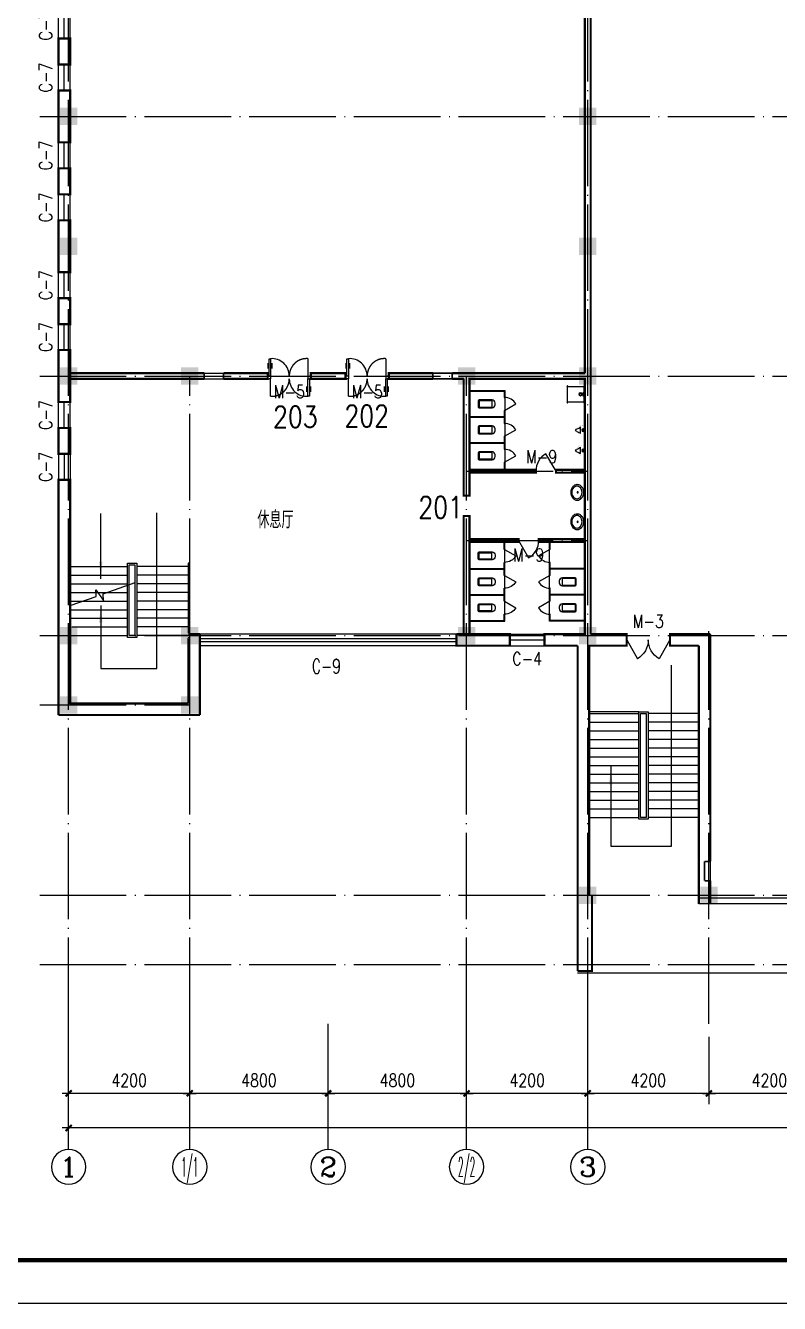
# Model space of a CAD drawing. Extents: x -55219 to 470149, y 494712 to 780039.
# Drawn here: x 98966 to 125108, y 593781 to 638083 of the extents above; entities that cross this region are included whole.
import ezdxf
from ezdxf.enums import TextEntityAlignment as Align

# ---------------------------------------------------------------- set-up
doc = ezdxf.new("R2010")
doc.units = 0
doc.header["$LTSCALE"] = 1500
doc.header["$MEASUREMENT"] = 0
doc.linetypes.add('DASHED2', pattern=[0.375, 0.25, -0.125])
doc.linetypes.add('DOTE', pattern=[2.42, 2, -0.2, 0.02, -0.2])
doc.layers.get('0').update_dxf_attribs({"linetype": 'CONTINUOUS'})
doc.layers.get('DEFPOINTS').update_dxf_attribs({"linetype": 'CONTINUOUS'})
for name, color, linetype in [('AXIS', 3, 'CONTINUOUS'), ('AXIS_TEXT', 7, 'CONTINUOUS'), ('COLUMN', 7, 'CONTINUOUS'), ('DOTE', 1, 'DOTE'), ('LVTRY', 6, 'CONTINUOUS'), ('LVTRY_WINDOW', 7, 'CONTINUOUS'), ('OTHER', 7, 'CONTINUOUS'), ('PUB_DIM', 3, 'CONTINUOUS'), ('PUB_TEXT', 7, 'CONTINUOUS'), ('PUB_TITLE', 4, 'CONTINUOUS'), ('PUB_WALL', 255, 'CONTINUOUS'), ('STAIR', 2, 'CONTINUOUS'), ('WALL', 255, 'CONTINUOUS'), ('WINDOW', 2, 'CONTINUOUS'), ('WINDOW_TEXT', 7, 'CONTINUOUS')]:
    doc.layers.add(name, color=color, linetype=linetype)
doc.styles.add('_HZTXT', font='txt.shx', dxfattribs={"width": 0.8, "bigfont": 'hztxt.shx'})
doc.styles.add('_SIMPLEX', font='SIMPLEX.shx', dxfattribs={"width": 0.6})
doc.styles.add('COMPLEX', font='COMPLEX')
doc.styles.add('DIM_FONT', font='SIMPLEX.shx', dxfattribs={"width": 0.8})
doc.styles.add('SIMPLEX', font='SIMPLEX.SHX')
doc.dimstyles.new('AXIS150', dxfattribs={"dimscale": 1.5, "dimtxt": 300, "dimasz": 1, "dimexe": 250, "dimexo": 300, "dimgap": 150, "dimtad": 1, "dimdec": 0, "dimzin": 0, "dimdsep": 46, "dimtxsty": 'DIM_FONT', "dimblk": '_DIMX', "dimcen": 0.09, "dimse1": 1, "dimse2": 1, "dimclrt": 7, "dimadec": 0, "dimazin": 0, "dimtfac": 1, "dimtdec": 0, "dimtix": 1, "dimtmove": 2, "dimatfit": 3, "dimldrblk": '_DIMX', "dimfxl": 1, "dimtolj": 1, "dimtzin": 0, "dimarcsym": 0})
doc.dimstyles.new('DIMA150', dxfattribs={"dimscale": 1.5, "dimtxt": 300, "dimasz": 1, "dimexe": 250, "dimexo": 300, "dimgap": 150, "dimtad": 1, "dimdec": 0, "dimzin": 0, "dimdsep": 46, "dimtxsty": 'DIM_FONT', "dimblk": '_DIMX', "dimcen": 0.09, "dimse1": 1, "dimclrt": 7, "dimadec": 0, "dimazin": 0, "dimtfac": 1, "dimtdec": 0, "dimtix": 1, "dimtmove": 2, "dimatfit": 3, "dimldrblk": '_DIMX', "dimfxl": 1, "dimtolj": 1, "dimtzin": 0, "dimarcsym": 0})
doc.dimstyles.new('DIMB150', dxfattribs={"dimscale": 1.5, "dimtxt": 300, "dimasz": 1, "dimexe": 250, "dimexo": 300, "dimgap": 150, "dimtad": 1, "dimdec": 0, "dimzin": 0, "dimdsep": 46, "dimtxsty": 'DIM_FONT', "dimblk": '_DIMX', "dimcen": 0.09, "dimse2": 1, "dimclrt": 7, "dimadec": 0, "dimazin": 0, "dimtfac": 1, "dimtdec": 0, "dimtix": 1, "dimtmove": 2, "dimatfit": 3, "dimldrblk": '_DIMX', "dimfxl": 1, "dimtolj": 1, "dimtzin": 0, "dimarcsym": 0})

# ---------------------------------------------------------------- blocks, each defined once
blk = doc.blocks.new('_FZH')
blk.add_solid([(0.5, 0.5), (0.5, -0.5), (-0.5, 0.5), (-0.5, -0.5)])
blk = doc.blocks.new('_AXISO')
blk.add_circle((0, 0), 0.5)
at = {"layer": 'AXIS_TEXT', "style": 'COMPLEX', "width": 1.041667}
blk.add_attdef('A', text='', height=0.56, dxfattribs=at).set_placement((-0.25, -0.28), (0.25, -0.28), align=Align.FIT)
blk = doc.blocks.new('_DIMX')
blk.add_line((-150, 0), (150, 0))
at = {"const_width": 50}
blk.add_lwpolyline([(-70, -70), (70, 70)], dxfattribs=at)
blk = doc.blocks.new('*D93')
at = {"color": 0, "linetype": 'ByBlock'}
for p, q in [((122660, 603021), (122660, 600690)), ((126859, 601065), (122662, 601065))]:
    blk.add_line(p, q, dxfattribs=at)
at = {"layer": 'DEFPOINTS', "color": 0, "linetype": 'ByBlock'}
for p in [(122660, 603471), (126860, 603471), (122660, 601065)]:
    blk.add_point(p, dxfattribs=at)
at = {"color": 0, "linetype": 'ByBlock', "xscale": 1.5, "yscale": 1.5, "zscale": 1.5, "rotation": 180}
blk.add_blockref('_DIMX', (122660, 601065), dxfattribs=at)
at = {"color": 0, "linetype": 'ByBlock', "xscale": 1.5, "yscale": 1.5, "zscale": 1.5}
blk.add_blockref('_DIMX', (126860, 601065), dxfattribs=at)
at = {"color": 7, "linetype": 'ByBlock', "insert": (124760, 601515), "char_height": 450, "attachment_point": 5, "style": 'DIM_FONT'}
blk.add_mtext('\\A1;4200', dxfattribs=at)
blk = doc.blocks.new('*D95')
at = {"color": 0, "linetype": 'ByBlock'}
blk.add_line((109459, 601065), (104662, 601065), dxfattribs=at)
at = {"layer": 'DEFPOINTS', "color": 0, "linetype": 'ByBlock'}
for p in [(104660, 603471), (109460, 603471), (104660, 601065)]:
    blk.add_point(p, dxfattribs=at)
at = {"color": 0, "linetype": 'ByBlock', "xscale": 1.5, "yscale": 1.5, "zscale": 1.5, "rotation": 180}
blk.add_blockref('_DIMX', (104660, 601065), dxfattribs=at)
at = {"color": 0, "linetype": 'ByBlock', "xscale": 1.5, "yscale": 1.5, "zscale": 1.5}
blk.add_blockref('_DIMX', (109460, 601065), dxfattribs=at)
at = {"color": 7, "linetype": 'ByBlock', "insert": (107060, 601515), "char_height": 450, "attachment_point": 5, "style": 'DIM_FONT'}
blk.add_mtext('\\A1;4800', dxfattribs=at)
blk = doc.blocks.new('*D96')
at = {"color": 0, "linetype": 'ByBlock'}
blk.add_line((114259, 601065), (109462, 601065), dxfattribs=at)
at = {"layer": 'DEFPOINTS', "color": 0, "linetype": 'ByBlock'}
for p in [(109460, 603471), (114260, 603471), (109460, 601065)]:
    blk.add_point(p, dxfattribs=at)
at = {"color": 0, "linetype": 'ByBlock', "xscale": 1.5, "yscale": 1.5, "zscale": 1.5, "rotation": 180}
blk.add_blockref('_DIMX', (109460, 601065), dxfattribs=at)
at = {"color": 0, "linetype": 'ByBlock', "xscale": 1.5, "yscale": 1.5, "zscale": 1.5}
blk.add_blockref('_DIMX', (114260, 601065), dxfattribs=at)
at = {"color": 7, "linetype": 'ByBlock', "insert": (111860, 601515), "char_height": 450, "attachment_point": 5, "style": 'DIM_FONT'}
blk.add_mtext('\\A1;4800', dxfattribs=at)
blk = doc.blocks.new('*D97')
at = {"color": 0, "linetype": 'ByBlock'}
blk.add_line((118459, 601065), (114262, 601065), dxfattribs=at)
at = {"layer": 'DEFPOINTS', "color": 0, "linetype": 'ByBlock'}
for p in [(114260, 603471), (118460, 603471), (114260, 601065)]:
    blk.add_point(p, dxfattribs=at)
at = {"color": 0, "linetype": 'ByBlock', "xscale": 1.5, "yscale": 1.5, "zscale": 1.5, "rotation": 180}
blk.add_blockref('_DIMX', (114260, 601065), dxfattribs=at)
at = {"color": 0, "linetype": 'ByBlock', "xscale": 1.5, "yscale": 1.5, "zscale": 1.5}
blk.add_blockref('_DIMX', (118460, 601065), dxfattribs=at)
at = {"color": 7, "linetype": 'ByBlock', "insert": (116360, 601515), "char_height": 450, "attachment_point": 5, "style": 'DIM_FONT'}
blk.add_mtext('\\A1;4200', dxfattribs=at)
blk = doc.blocks.new('*D99')
at = {"color": 0, "linetype": 'ByBlock'}
blk.add_line((172609, 599865), (100462, 599865), dxfattribs=at)
at = {"layer": 'DEFPOINTS', "color": 0, "linetype": 'ByBlock'}
for p in [(100460, 603471), (172610, 603471), (100460, 599865)]:
    blk.add_point(p, dxfattribs=at)
at = {"color": 0, "linetype": 'ByBlock', "xscale": 1.5, "yscale": 1.5, "zscale": 1.5, "rotation": 180}
blk.add_blockref('_DIMX', (100460, 599865), dxfattribs=at)
at = {"color": 0, "linetype": 'ByBlock', "xscale": 1.5, "yscale": 1.5, "zscale": 1.5}
blk.add_blockref('_DIMX', (172610, 599865), dxfattribs=at)
at = {"color": 7, "linetype": 'ByBlock', "insert": (136535, 600315), "char_height": 450, "attachment_point": 5, "style": 'DIM_FONT'}
blk.add_mtext('\\A1;72150', dxfattribs=at)
blk = doc.blocks.new('M_A19UKF')
for p, q in [((-0.495, 0.298), (-0.495, 0.169)), ((-0.467, -0.003), (-0.467, 0.397)), ((-0.467, 0.397), (-0.433, 0.397)), ((-0.433, 0.397), (-0.433, -0.003)), ((-0.405, 0.298), (-0.405, 0.169)), ((-0.5, -0.003), (-0.5, -0.069)), ((-0.433, -0.003), (-0.5, -0.003)), ((-0.5, -0.003), (-0.5, -0.003)), ((-0.5, -0.069), (-0.5, -0.069)), ((-0.5, -0.069), (-0.467, -0.069)), ((-0.433, -0.003), (-0.467, -0.003)), ((-0.433, -0.069), (-0.467, -0.069)), ((-0.433, -0.003), (-0.433, -0.069)), ((0.405, -0.37), (0.405, -0.242)), ((0.433, -0.003), (0.433, -0.069)), ((0.433, -0.003), (0.467, -0.003)), ((0.433, -0.003), (0.5, -0.003)), ((0.433, -0.469), (0.433, -0.069)), ((0.433, -0.069), (0.5, -0.069)), ((0.433, -0.069), (0.467, -0.069)), ((0.5, -0.003), (0.467, -0.003)), ((0.467, -0.069), (0.467, -0.469)), ((0.5, -0.069), (0.467, -0.069)), ((0.495, -0.37), (0.495, -0.242)), ((0.5, -0.003), (0.5, -0.069)), ((0.5, -0.003), (0.5, -0.003)), ((0.5, -0.069), (0.5, -0.069)), ((0.467, -0.469), (0.433, -0.469))]:
    blk.add_line(p, q)
at = {"linetype": 'DASHED2'}
for p, q in [((0.433, 0.397), (0.433, -0.003)), ((-0.433, -0.469), (-0.433, -0.069))]:
    blk.add_line(p, q, dxfattribs=at)
for centre, start, end in [((-0.4, -0.001), 359.8007, 94.7805), ((0.4, -0.071), 179.8007, 274.7805)]:
    blk.add_arc(centre, 0.4, start, end)
for centre, start, end in [((0.4, -0.001), 85.2195, 180.1993), ((-0.4, -0.071), 265.2195, 0.1993)]:
    blk.add_arc(centre, 0.4, start, end, dxfattribs=at)
blk = doc.blocks.new('M_E9')
for p, q in [((-285, -420), (-285, -40)), ((-265, -20), (265, -20)), ((285, -180), (245, -197.5)), ((245, -197.5), (245, -262.5)), ((245, -262.5), (285, -280)), ((285, -40), (285, -420)), ((265, -440), (-265, -440))]:
    blk.add_line(p, q)
at = {"const_width": 1.5}
for points in [[(-275, 0, 0.4142136), (-305, -30, 0.4142136)], [(305, -30, 0.4142136), (275, 0, 0.4142136)], [(-305, -430, 0.4142136), (-275, -460, 0.4142136)], [(275, -460, 0.4142136), (305, -430, 0.4142136)]]:
    blk.add_lwpolyline(points, format="xyb", dxfattribs=at)
for points in [[(-275, 0), (275, 0)], [(-305, -430), (-305, -30)], [(305, -30), (305, -430)], [(275, -460), (-275, -460)]]:
    blk.add_lwpolyline(points, dxfattribs=at)
for radius in [50, 32.5]:
    blk.add_circle((165, -230), radius)
for centre, start, end in [((-265, -40), 90, 180), ((265, -40), 0, 90), ((-265, -420), 180, 270), ((265, -420), 270, 0)]:
    blk.add_arc(centre, 20, start, end)
at = {"width": 0.8, "flags": 9}
for tag in ['XSIZE', 'YSIZE']:
    blk.add_attdef(tag, (0, 0), '', height=0.5, dxfattribs=at)
blk = doc.blocks.new('M_E14')
blk.add_line((-116, -146), (109, -146))
at = {"const_width": 1.5}
for points in [[(-185, 0), (-185, -10), (-165, -10)], [(-185, 0), (185, 0), (185, -10), (165, -10)], [(-137, -207), (-146, -194), (-153, -182), (-159, -172), (-163, -162), (-166, -154), (-168, -146), (-169, -139), (-170, -133), (-171, -127), (-172, -121), (-172, -115), (-173, -110), (-173, -104), (-173, -98), (-173, -92), (-173, -86), (-173, -79), (-173, -72), (-172, -64), (-171, -54), (-170, -44), (-168, -31), (-166, -17), (-164, -9)], [(-137, -205), (-127, -214)], [(-130, -211), (-128, -213), (-120, -221), (-113, -229), (-107, -236), (-102, -244), (-98, -251), (-93, -259), (-90, -266), (-86, -274), (-83, -281), (-80, -288), (-77, -295), (-74, -302), (-71, -308), (-68, -314), (-65, -320), (-62, -325), (-58, -330), (-55, -334), (-51, -338), (-47, -342), (-43, -345), (-39, -348), (-34, -351), (-30, -353), (-25, -355), (-20, -357), (-15, -358), (-10, -359), (-5, -360), (0, -360), (0, -360)], [(120, -218), (119, -220), (110, -227), (103, -235), (97, -242), (91, -249), (86, -256), (81, -264), (77, -271), (73, -278), (70, -285), (66, -292), (63, -299), (60, -306), (57, -312), (53, -318), (50, -323), (46, -328), (42, -332), (38, -337), (34, -340), (30, -344), (26, -347), (22, -350), (17, -352), (12, -354), (8, -356), (3, -357), (-1, -358)], [(129, -212), (117, -220)], [(128, -215), (138, -202), (145, -191), (152, -180), (156, -171), (160, -163), (162, -156), (164, -149), (165, -142), (166, -136), (167, -130), (168, -125), (169, -119), (170, -114), (170, -108), (170, -102), (171, -96), (171, -89), (171, -82), (171, -73), (171, -64), (170, -53), (169, -41), (167, -27), (165, -10)], [(166, -14), (165, -9)]]:
    blk.add_lwpolyline(points, dxfattribs=at)
for radius in [47.3, 34.6, 22.1]:
    blk.add_circle((-4, -62), radius)
for centre, radius, start, end in [((-387, -363), 346, 14.0616, 38.7001), ((-10, -276), 40.9, 183.6565, 351.9398), ((331, -366), 312, 135.2868, 164.3913)]:
    blk.add_arc(centre, radius, start, end)
at = {"width": 0.8, "flags": 9}
for tag in ['XSIZE', 'YSIZE']:
    blk.add_attdef(tag, (0, 0), '', height=0.5, dxfattribs=at)
blk = doc.blocks.new('_LV3')
for points in [[(280, -265, 0.12431), (260, -186, 0.105707), (198, -113, 0.086941), (110, -67, 0.077137), (0, -50, 0.077137), (-110, -67, 0.086941), (-198, -113, 0.105707), (-260, -186, 0.12431), (-280, -265, 0.12431), (-260, -344, 0.105707), (-198, -417, 0.086941), (-110, -463, 0.077137), (0, -480, 0.077137), (110, -463, 0.086941), (198, -417, 0.105707), (260, -344, 0.12431)], [(230, -275, 0.12431), (216, -220, 0.105707), (168, -163, 0.086941), (95, -125, 0.077137), (0, -110, 0.077137), (-95, -125, 0.086941), (-168, -163, 0.105707), (-216, -220, 0.12431), (-230, -275, 0.12431), (-216, -330, 0.105707), (-168, -387, 0.086941), (-95, -425, 0.077137), (0, -440, 0.077137), (95, -425, 0.086941), (168, -387, 0.105707), (216, -330, 0.12431)]]:
    blk.add_lwpolyline(points, format="xyb", close=True)
blk.add_circle((0, -250), 20)
blk = doc.blocks.new('_LV6')
for p, q in [((-140, -340), (-140, -780)), ((-110, -340), (-110, -770)), ((100, -300), (-100, -300)), ((100, -330), (-100, -330)), ((110, -770), (110, -340)), ((140, -780), (140, -340)), ((140, -770), (-140, -770)), ((-30, -890), (30, -890))]:
    blk.add_line(p, q)
for centre, radius, start, end in [((-100, -340), 40, 90, 180), ((-100, -340), 10, 90, 180), ((100, -340), 40, 0, 90), ((100, -340), 10, 0, 90), ((-30, -780), 110, 180, 270), ((30, -780), 110, 270, 0)]:
    blk.add_arc(centre, radius, start, end)
blk = doc.blocks.new('_DBLK')
blk.add_line((-0.5, 0), (0, -0.866))
blk.add_arc((-0.5, 0), 1, 300, 0)
at = {"layer": 'WINDOW_TEXT', "style": 'SIMPLEX', "flags": 9}
blk.add_attdef('A', text='', height=1, dxfattribs=at).set_placement((0, 1.5), align=Align.MIDDLE)
blk = doc.blocks.new('*D269')
at = {"color": 0, "linetype": 'ByBlock'}
blk.add_line((104659, 601065), (100462, 601065), dxfattribs=at)
at = {"layer": 'DEFPOINTS', "color": 0, "linetype": 'ByBlock'}
for p in [(100460, 603471), (104660, 603471), (100460, 601065)]:
    blk.add_point(p, dxfattribs=at)
at = {"color": 0, "linetype": 'ByBlock', "xscale": 1.5, "yscale": 1.5, "zscale": 1.5, "rotation": 180}
blk.add_blockref('_DIMX', (100460, 601065), dxfattribs=at)
at = {"color": 0, "linetype": 'ByBlock', "xscale": 1.5, "yscale": 1.5, "zscale": 1.5}
blk.add_blockref('_DIMX', (104660, 601065), dxfattribs=at)
at = {"color": 7, "linetype": 'ByBlock', "insert": (102560, 601515), "char_height": 450, "attachment_point": 5, "style": 'DIM_FONT'}
blk.add_mtext('\\A1;4200', dxfattribs=at)
blk = doc.blocks.new('_ARROW')
blk.add_solid([(0, 0), (-1, 0.1), (-1, -0.1)])
blk = doc.blocks.new('*D270')
at = {"color": 0, "linetype": 'ByBlock'}
for p, q in [((122660, 603021), (122660, 600690)), ((122659, 601065), (118462, 601065))]:
    blk.add_line(p, q, dxfattribs=at)
at = {"layer": 'DEFPOINTS', "color": 0, "linetype": 'ByBlock'}
for p in [(118460, 603471), (122660, 603471), (118460, 601065)]:
    blk.add_point(p, dxfattribs=at)
at = {"color": 0, "linetype": 'ByBlock', "xscale": 1.5, "yscale": 1.5, "zscale": 1.5, "rotation": 180}
blk.add_blockref('_DIMX', (118460, 601065), dxfattribs=at)
at = {"color": 0, "linetype": 'ByBlock', "xscale": 1.5, "yscale": 1.5, "zscale": 1.5}
blk.add_blockref('_DIMX', (122660, 601065), dxfattribs=at)
at = {"color": 7, "linetype": 'ByBlock', "insert": (120560, 601515), "char_height": 450, "attachment_point": 5, "style": 'DIM_FONT'}
blk.add_mtext('\\A1;4200', dxfattribs=at)
blk = doc.blocks.new('_DBLK1')
for p, q in [((-0.5, 0), (-0.25, -0.433)), ((0.5, 0), (0.25, -0.433))]:
    blk.add_line(p, q)
for centre, start, end in [((-0.5, 0), 300, 0), ((0.5, 0), 180, 240)]:
    blk.add_arc(centre, 0.5, start, end)
at = {"layer": 'WINDOW_TEXT', "style": 'SIMPLEX', "flags": 9}
blk.add_attdef('A', text='', height=1, dxfattribs=at).set_placement((0, 1.5), align=Align.MIDDLE)
blk = doc.blocks.new('_WBLK')
for p, q in [((-0.5, 0.5), (0.5, 0.5)), ((-0.5, 0), (0.5, 0)), ((-0.5, -0.5), (0.5, -0.5))]:
    blk.add_line(p, q)
at = {"layer": 'WINDOW_TEXT', "style": 'SIMPLEX', "flags": 9}
blk.add_attdef('A', text='', height=1, dxfattribs=at).set_placement((0, 1.5), align=Align.MIDDLE)

msp = doc.modelspace()

# ---------------------------------------------------------------- linework, layer by layer
for p, q in [((114160.5, 616982.9), (114160.5, 621082.9)), ((114360.5, 618282.9), (114360.5, 620182.9))]:
    msp.add_line(p, q)
at = {"layer": 'AXIS'}
for p, q in [((100460.5, 599115.4), (100460.5, 603471)), ((104660.5, 599115.4), (104660.5, 603471)), ((109460.5, 599115.4), (109460.5, 603471)), ((114260.5, 599115.4), (114260.5, 603471)), ((118460.5, 599115.4), (118460.5, 603471))]:
    msp.add_line(p, q, dxfattribs=at)
at = {"layer": 'DOTE'}
for p, q in [((100460.5, 603471), (100460.5, 673707.7)), ((118460.5, 603471), (118460.5, 673707.7)), ((99460.5, 634932.9), (180472.7, 634932.9)), ((99460.5, 625932.9), (180472.7, 625932.9)), ((99460.5, 625932.9), (118460.5, 625932.9)), ((104660.5, 603471), (104660.5, 625932.9)), ((114260.5, 603471), (114260.5, 625932.9)), ((114260.5, 622632.9), (118460.5, 622632.9)), ((114260.5, 620232.9), (118460.5, 620232.9)), ((99460.5, 616932.9), (171810.5, 616932.9)), ((122660.5, 603471), (122660.5, 617082.9)), ((99460.5, 614532.9), (104660.5, 614532.9)), ((99460.5, 607932.9), (171810.5, 607932.9)), ((99460.5, 605532.9), (171810.5, 605532.9)), ((99460.5, 605532.9), (104660.5, 605532.9))]:
    msp.add_line(p, q, dxfattribs=at)
at = {"layer": 'LVTRY'}
for p, q in [((114360.5, 625432.7), (115590.5, 625432.7)), ((114360.5, 625402.7), (115560.5, 625402.7)), ((115560.5, 625402.7), (115560.5, 625192.7)), ((115560.5, 625192.7), (115590.5, 625192.7)), ((115590.5, 625432.7), (115590.5, 625192.7)), ((115590.5, 625192.7), (115590.5, 622682.7)), ((115560.5, 624742.7), (115560.5, 624532.7)), ((115560.5, 624742.7), (115590.5, 624742.7)), ((115590.5, 624742.7), (115590.5, 624292.7)), ((114360.5, 624532.7), (115560.5, 624532.7)), ((114360.5, 624502.7), (115560.5, 624502.7)), ((115560.5, 624502.7), (115560.5, 624292.7)), ((115560.5, 624292.7), (115590.5, 624292.7)), ((115560.5, 623842.7), (115560.5, 623632.7)), ((115560.5, 623842.7), (115590.5, 623842.7)), ((114360.5, 623632.7), (115590, 623632.7)), ((114360.5, 623632.7), (115560.5, 623632.7)), ((114360.5, 623602.7), (115560.5, 623602.7)), ((115560.5, 623602.7), (115560.5, 623392.7)), ((115560.5, 623392.7), (115590.5, 623392.7)), ((115590.5, 623633.2), (115590, 623632.7)), ((115560.5, 622942.7), (115590.5, 622942.7)), ((115560.5, 622942.7), (115560.5, 622682.7)), ((115560.5, 619922.9), (115560.5, 620182.9)), ((115560.5, 619922.9), (115590.5, 619922.9)), ((115590.5, 620132.4), (115590, 620132.9)), ((115590.5, 617672.9), (115590.5, 620182.9)), ((117130.5, 617672.9), (117130.5, 620182.9)), ((117130.5, 620132.4), (117131, 620132.9)), ((117160.5, 619922.9), (117130.5, 619922.9)), ((117160.5, 619922.9), (117160.5, 620182.9)), ((115560.5, 619472.9), (115590.5, 619472.9)), ((115560.5, 619262.9), (115560.5, 619472.9)), ((117160.5, 619472.9), (117130.5, 619472.9)), ((117160.5, 619262.9), (117160.5, 619472.9)), ((114360.5, 619262.9), (115560.5, 619262.9)), ((114360.5, 619232.9), (115560.5, 619232.9)), ((114360.5, 619232.9), (115590, 619232.9)), ((115560.5, 619022.9), (115560.5, 619232.9)), ((115560.5, 619022.9), (115590.5, 619022.9)), ((115590.5, 619232.4), (115590, 619232.9)), ((117130.5, 619232.4), (117131, 619232.9)), ((117160.5, 619022.9), (117130.5, 619022.9)), ((118360.5, 619232.9), (117131, 619232.9)), ((118360.5, 619262.9), (117160.5, 619262.9)), ((117160.5, 619022.9), (117160.5, 619232.9)), ((118360.5, 619232.9), (117160.5, 619232.9)), ((115560.5, 618572.9), (115590.5, 618572.9)), ((115560.5, 618362.9), (115560.5, 618572.9)), ((115590.5, 618122.9), (115590.5, 618572.9)), ((117160.5, 618572.9), (117130.5, 618572.9)), ((117130.5, 618122.9), (117130.5, 618572.9)), ((117160.5, 618362.9), (117160.5, 618572.9)), ((114360.5, 618362.9), (115560.5, 618362.9)), ((114360.5, 618332.9), (115560.5, 618332.9)), ((115560.5, 618122.9), (115560.5, 618332.9)), ((115560.5, 618122.9), (115590.5, 618122.9)), ((117160.5, 618122.9), (117130.5, 618122.9)), ((118360.5, 618362.9), (117160.5, 618362.9)), ((118360.5, 618332.9), (117160.5, 618332.9)), ((117160.5, 618122.9), (117160.5, 618332.9)), ((115560.5, 617672.9), (115590.5, 617672.9)), ((115560.5, 617462.9), (115560.5, 617672.9)), ((115590.5, 617432.9), (115590.5, 617672.9)), ((117130.5, 617432.9), (117130.5, 617672.9)), ((117160.5, 617672.9), (117130.5, 617672.9)), ((117160.5, 617462.9), (117160.5, 617672.9)), ((114360.5, 617462.9), (115560.5, 617462.9)), ((114360.5, 617432.9), (115590.5, 617432.9)), ((118360.5, 617432.9), (117130.5, 617432.9)), ((118360.5, 617462.9), (117160.5, 617462.9)), ((113910.5, 616982.9), (105010.5, 616982.4)), ((113910.5, 616826.5), (105010.5, 616826)), ((113910.5, 616714.1), (105010.5, 616713.6)), ((113910.5, 616582.9), (105010.5, 616582.4))]:
    msp.add_line(p, q, dxfattribs=at)
at = {"layer": 'LVTRY', "const_width": 50}
for points in [[(105160.5, 626032.9), (105160.5, 625832.9)], [(105830.5, 625832.9), (105830.5, 626032.9)], [(113090.5, 625832.9), (113090.5, 626032.9)], [(113760.5, 626032.9), (113760.5, 625832.9)], [(122710.5, 609102.9), (122510.5, 609102.9)], [(122510.5, 609102.9), (122510.5, 608432.9)], [(122510.5, 608432.9), (122710.5, 608432.9)]]:
    msp.add_lwpolyline(points, dxfattribs=at)
at = {"layer": 'OTHER'}
for p, q in [((101413.3, 618288.6), (101404.1, 618519.3)), ((101404.1, 618519.3), (101666.9, 618146.6)), ((101657.7, 618377.3), (102763.7, 618778.4)), ((100510.5, 617982.9), (101413.3, 618288.6)), ((101666.9, 618146.6), (101657.7, 618377.3))]:
    msp.add_line(p, q, dxfattribs=at)
at = {"layer": 'PUB_DIM'}
for points in [[(101573, 617982.9), (101573, 615787.8), (103518.2, 615787.8), (103518.2, 621194)], [(101573, 618896.3), (101573, 621166.9)], [(119259.4, 612442.9), (119259.4, 609633.5), (121360.1, 609633.5), (121360.1, 615912.6)]]:
    msp.add_lwpolyline(points, dxfattribs=at)
at = {"layer": 'PUB_TITLE'}
msp.add_lwpolyline([(78169.5, 593781.4), (78169.5, 682881.4), (204319.5, 682881.4), (204319.5, 593781.4)], close=True, dxfattribs=at)
at = {"layer": 'PUB_TITLE', "const_width": 150}
msp.add_lwpolyline([(81919.5, 595281.4), (202819.5, 595281.4), (202819.5, 681381.4), (81919.5, 681381.4)], close=True, dxfattribs=at)
at = {"layer": 'PUB_WALL'}
for p, q in [((118360.5, 655432.9), (118360.5, 626032.9)), ((118360.5, 626032.9), (118360.5, 655432.9)), ((118560.5, 625932.9), (118560.5, 643832.9)), ((118560.5, 643832.9), (118560.5, 625932.9)), ((118360.5, 626032.9), (111560.5, 626032.9)), ((111560.5, 626032.9), (111560.5, 625832.9)), ((111560.5, 625832.9), (111560.5, 626032.9)), ((111560.5, 626032.9), (118360.5, 626032.9)), ((111560.5, 625832.9), (114160.5, 625832.9)), ((114160.5, 625832.9), (111560.5, 625832.9)), ((114160.5, 625832.9), (114160.5, 622632.9)), ((114160.5, 622632.9), (114160.5, 625832.9)), ((114160.5, 622632.9), (114160.5, 621782.9)), ((114160.5, 621782.9), (114160.5, 622632.9)), ((114360.5, 621782.9), (114360.5, 622582.7)), ((114360.5, 622582.7), (114360.5, 621782.9)), ((114160.5, 621782.9), (114360.5, 621782.9)), ((114360.5, 621782.9), (114160.5, 621782.9))]:
    msp.add_line(p, q, dxfattribs=at)
at = {"layer": 'PUB_WALL', "const_width": 75}
for points in [[(118360.5, 626032.9), (118360.5, 651032.9)], [(118360.5, 626032.9), (118360.5, 651032.9)], [(118560.5, 625932.9), (118560.5, 643832.9)], [(100510.5, 630532.9), (100510.5, 630332.9)], [(100510.5, 630532.9), (100510.5, 630332.9)], [(118360.5, 630532.9), (118360.5, 630332.9)], [(118360.5, 630532.9), (118360.5, 630332.9)], [(100510.5, 625832.9), (100510.5, 625032.9), (100110.5, 625032.9), (100110.5, 626832.9), (100510.5, 626832.9), (100510.5, 626032.9), (100510.5, 625832.9), (105160.5, 625832.9)], [(100510.5, 625832.9), (100510.5, 625032.9), (100110.5, 625032.9), (100110.5, 626832.9), (100510.5, 626832.9), (100510.5, 626032.9), (100510.5, 625832.9), (105160.5, 625832.9)], [(105160.5, 626032.9), (100510.5, 626032.9)], [(105160.5, 626032.9), (100510.5, 626032.9)], [(105830.5, 625832.9), (107360.5, 625832.9), (107360.5, 626032.9), (105830.5, 626032.9)], [(105830.5, 625832.9), (107360.5, 625832.9), (107360.5, 626032.9), (105830.5, 626032.9)], [(113090.5, 626032.9), (111560.5, 626032.9), (111560.5, 625832.9), (113090.5, 625832.9)], [(118360.5, 626032.9), (113760.5, 626032.9)], [(113760.5, 625832.9), (114160.5, 625832.9)], [(114360.5, 621782.9), (114360.5, 622582.7), (114360.5, 621782.9), (114160.5, 621782.9), (114160.5, 622632.9), (114160.5, 625832.9)], [(114360.5, 622582.7), (114360.5, 621782.9), (114360.5, 622582.7), (116660.5, 622582.7), (116660.5, 622682.7), (114360.5, 622682.7), (114360.5, 625832.9), (118360.5, 625832.9), (118360.5, 616982.9), (116960.5, 616982.9), (116960.5, 616582.9), (118110.5, 616582.9)], [(118110.5, 616582.9), (116960.5, 616582.9), (116960.5, 616982.9), (118360.5, 616982.9), (118360.5, 625832.9), (114360.5, 625832.9), (114360.5, 622682.7), (116660.5, 622682.7), (116660.5, 622582.7), (114360.5, 622582.7)], [(114360.5, 625832.9), (118360.5, 625832.9)], [(114360.5, 622682.7), (114360.5, 625832.9)], [(118560.5, 625932.9), (118560.5, 621552.9)], [(118560.5, 625932.9), (118560.5, 621552.9)], [(100510.5, 623232.9), (100510.5, 624132.9)], [(118560.5, 622882.9), (118560.5, 620182.9), (118560.5, 616982.9)], [(118560.5, 622882.9), (118560.5, 620182.9), (118560.5, 616982.9)], [(118360.5, 621000), (118360.5, 622582.7), (118360.5, 622582.7), (118360.5, 620282.9), (118360.5, 620282.9), (116760.5, 620282.9), (116760.5, 620182.9), (118360.5, 620182.9)], [(118360.5, 622582.7), (118360.5, 622582.7), (117360.5, 622582.7), (117360.5, 622682.7), (118360.5, 622682.7)], [(118360.5, 622682.7), (117360.5, 622682.7), (117360.5, 622582.7), (118360.5, 622582.7)], [(100510.5, 619563.2), (100510.5, 620989.3), (100510.5, 622332.9), (100110.5, 622332.9), (100110.5, 619463.2), (100110.5, 614183.4)], [(100110.5, 614183.4), (100110.5, 619463.2), (100110.5, 622332.9), (100510.5, 622332.9), (100510.5, 620989.3), (100510.5, 619563.2)], [(100510.5, 621702.3), (100510.5, 622198)], [(100510.5, 621702.3), (100510.5, 622198)], [(114360.5, 616983.4), (114360.5, 616983.4), (114360.5, 620182.4), (114361, 620182.9), (116060.5, 620182.9), (116060.5, 620282.9), (114360.5, 620282.9), (114360.5, 621082.9), (114161, 621082.9), (114160.5, 621082.4), (114160.5, 616983.4)], [(114160.5, 616983.4), (114160.5, 621082.4), (114161, 621082.9), (114360.5, 621082.9), (114360.5, 620282.9), (116060.5, 620282.9), (116060.5, 620182.9), (114361, 620182.9), (114360.5, 620182.4), (114360.5, 616983.4), (114360.5, 616983.4)], [(100510.5, 620282.9), (100510.5, 614583.4), (100511, 614582.9), (104610, 614582.9)], [(104610, 614582.9), (100511, 614582.9), (100510.5, 614583.4), (100510.5, 620282.9)], [(118560.5, 619393.6), (118560.5, 620200)], [(118560.5, 619393.6), (118560.5, 620200)], [(104610.5, 614583.4), (104610.5, 616832.4), (104611, 616832.9)], [(104610.5, 614583.4), (104610.5, 616832.4), (104611, 616832.9)], [(105010.5, 616983.6), (104611, 616983.6)], [(105010.5, 616983.6), (104611, 616983.6)], [(105010.5, 614183.4), (105010.5, 616982.4)], [(105010.5, 614183.4), (105010.5, 616982.4)], [(114560.5, 616982.9), (115610.5, 616982.9), (115760.5, 616982.9), (115760.5, 616582.9), (113910.5, 616582.9), (113910.5, 616982.9)], [(114560.5, 616982.9), (115410.5, 616982.9), (113910.5, 616982.9)], [(113910.5, 616982.9), (115410.5, 616982.9), (114560.5, 616982.9)], [(113910.5, 616982.9), (113910.5, 616582.9), (115760.5, 616582.9), (115760.5, 616982.9), (115610.5, 616982.9), (114560.5, 616982.9)], [(113960.5, 616983.4), (113960.5, 616983.4)], [(113960.5, 616983.4), (113960.5, 616983.4)], [(118510.5, 607932.9), (118510.5, 616582.9), (119810.2, 616582.9), (119810.2, 616982.9), (118560.5, 616982.9)], [(118560.5, 616982.9), (119810.2, 616982.9), (119810.2, 616582.9), (118510.5, 616582.9), (118510.5, 607932.9)], [(122310, 616582.9), (121310.2, 616582.9), (121310.2, 616982.9), (122710, 616982.9)], [(122710, 616982.9), (121310.2, 616982.9), (121310.2, 616582.9), (122310, 616582.9)], [(122710.5, 616982.4), (122710.5, 609102.9)], [(122710.5, 616982.4), (122710.5, 609102.9)], [(105010.5, 616432.4), (105011, 616432.9)], [(105010.5, 616432.4), (105011, 616432.9)], [(118110.5, 605308.2), (118110.5, 616582.9)], [(118110.5, 605308.2), (118110.5, 616582.9)], [(122310.5, 616582.4), (122310.5, 607632.9)], [(122310.5, 616582.4), (122310.5, 607632.9)], [(100111, 614182.9), (105010, 614182.9)], [(100111, 614182.9), (105010, 614182.9)], [(122710.5, 608432.9), (122710.5, 607632.9)], [(122710.5, 608432.9), (122710.5, 607632.9)], [(118110.5, 605308.2), (118610.5, 605308.2), (118610.5, 607932.9)]]:
    msp.add_lwpolyline(points, dxfattribs=at)
for points in [[(100110.5, 636732.9), (100110.5, 637632.9), (100510.5, 637632.9), (100510.5, 636732.9)], [(100510.5, 636732.9), (100110.5, 636732.9), (100110.5, 637632.9), (100510.5, 637632.9)], [(100110.5, 634032.9), (100110.5, 635832.9), (100510.5, 635832.9), (100510.5, 634032.9)], [(100510.5, 634032.9), (100110.5, 634032.9), (100110.5, 635832.9), (100510.5, 635832.9)], [(100110.5, 633132.9), (100110.5, 632232.9), (100510.5, 632232.9), (100510.5, 633132.9)], [(100110.5, 632232.9), (100110.5, 633132.9), (100510.5, 633132.9), (100510.5, 632232.9)], [(100110.5, 631332.9), (100110.5, 629532.9), (100510.5, 629532.9), (100510.5, 631332.9)], [(100110.5, 629532.9), (100110.5, 631332.9), (100510.5, 631332.9), (100510.5, 629532.9)], [(100110.5, 628632.9), (100110.5, 627732.9), (100510.5, 627732.9), (100510.5, 628632.9)], [(100110.5, 627732.9), (100110.5, 628632.9), (100510.5, 628632.9), (100510.5, 627732.9)], [(108860.5, 626032.9), (110060.5, 626032.9), (110060.5, 625832.9), (108860.5, 625832.9)], [(108860.5, 625832.9), (108860.5, 626032.9), (110060.5, 626032.9), (110060.5, 625832.9)], [(100110.5, 624132.9), (100510.5, 624132.9), (100510.5, 623232.9), (100110.5, 623232.9)]]:
    msp.add_lwpolyline(points, close=True, dxfattribs=at)
at = {"layer": 'STAIR'}
for p, q in [((102500.5, 616872.9), (102500.5, 619445)), ((102500.5, 619445), (102820.5, 619445)), ((102560.5, 616932.9), (102560.5, 619385)), ((102560.5, 619385), (102760.5, 619385)), ((102760.5, 619385), (102760.5, 616932.9)), ((102820.5, 619445), (102820.5, 616872.9)), ((104660.5, 619445), (104600.5, 619445)), ((104600.5, 619445), (104600.5, 617022.9)), ((104660.5, 617022.9), (104660.5, 619445)), ((100510.5, 619332.9), (102500.5, 619332.9)), ((100510.5, 619032.9), (102500.5, 619032.9)), ((104600.5, 619332.9), (102820.5, 619332.9)), ((104600.5, 619032.9), (102820.5, 619032.9)), ((100510.5, 618732.9), (102500.5, 618732.9)), ((104600.5, 618732.9), (102820.5, 618732.9)), ((100510.5, 618432.9), (102500.5, 618432.9)), ((100510.5, 618132.9), (102500.5, 618132.9)), ((104600.5, 618432.9), (102820.5, 618432.9)), ((104600.5, 618132.9), (102820.5, 618132.9)), ((100510.5, 617832.9), (102500.5, 617832.9)), ((104600.5, 617832.9), (102820.5, 617832.9)), ((100510.5, 617532.9), (102500.5, 617532.9)), ((100570.5, 617232.9), (102500.5, 617232.9)), ((104600.5, 617532.9), (102820.5, 617532.9)), ((104600.5, 617232.9), (102820.5, 617232.9)), ((100570.5, 616932.9), (102500.5, 616932.9)), ((102820.5, 616872.9), (102500.5, 616872.9)), ((102760.5, 616932.9), (102560.5, 616932.9)), ((104600.5, 616932.9), (102820.5, 616932.9)), ((104600.5, 616872.9), (104660.5, 616872.9)), ((104660.5, 614182.9), (104660.5, 614482.9)), ((104960.5, 614783.4), (104961, 614782.9)), ((104360.5, 614182.9), (104360.5, 614183.4)), ((104360.5, 614183.4), (104361, 614182.9)), ((120230, 614292.9), (118510.5, 614292.9)), ((118510.5, 614232.9), (120230, 614232.9)), ((120230, 614292.9), (120550, 614292.9)), ((120230, 610572.9), (120230, 614292.9)), ((120290, 614232.9), (120490, 614232.9)), ((120290, 610632.9), (120290, 614232.9)), ((120490, 614232.9), (120490, 610632.9)), ((120550, 614292.9), (120550, 610572.9)), ((122310.5, 614232.9), (120550, 614232.9)), ((118510.5, 613932.9), (120230, 613932.9)), ((118510.5, 613632.9), (120230, 613632.9)), ((122310.5, 613932.9), (120550, 613932.9)), ((122310.5, 613632.9), (120550, 613632.9)), ((118510.5, 613332.9), (120230, 613332.9)), ((122310.5, 613332.9), (120550, 613332.9)), ((118510.5, 613032.9), (120230, 613032.9)), ((118510.5, 612732.9), (120230, 612732.9)), ((122310.5, 613032.9), (120550, 613032.9)), ((122310.5, 612732.9), (120550, 612732.9)), ((118510.5, 612432.9), (120230, 612432.9)), ((122310.5, 612432.9), (120550, 612432.9)), ((118510.5, 612132.9), (120230, 612132.9)), ((118510.5, 611832.9), (120230, 611832.9)), ((122310.5, 612132.9), (120550, 612132.9)), ((122310.5, 611832.9), (120550, 611832.9)), ((118510.5, 611532.9), (120230, 611532.9)), ((122310.5, 611532.9), (120550, 611532.9)), ((118510.5, 611232.9), (120230, 611232.9)), ((118510.5, 610932.9), (120230, 610932.9)), ((122310.5, 611232.9), (120550, 611232.9)), ((122310.5, 610932.9), (120550, 610932.9)), ((118510.5, 610632.9), (120230, 610632.9)), ((120550, 610572.9), (120230, 610572.9)), ((120490, 610632.9), (120290, 610632.9)), ((122310.5, 610632.9), (120550, 610632.9)), ((156679.3, 605233.2), (118111, 605233.2))]:
    msp.add_line(p, q, dxfattribs=at)
at = {"layer": 'WALL'}
for p, q in [((118360.5, 626032.9), (118360.5, 655432.9)), ((118560.5, 625932.9), (118560.5, 643832.9)), ((100110.5, 636732.9), (100110.5, 637632.9)), ((100110.5, 637632.9), (100510.5, 637632.9)), ((100510.5, 636732.9), (100510.5, 637632.9)), ((100110.5, 636732.9), (100510.5, 636732.9)), ((100110.5, 634032.9), (100110.5, 635832.9)), ((100110.5, 635832.9), (100510.5, 635832.9)), ((100510.5, 634032.9), (100510.5, 635832.9)), ((100110.5, 634032.9), (100510.5, 634032.9)), ((100110.5, 633132.9), (100510.5, 633132.9)), ((100110.5, 632232.9), (100110.5, 633132.9)), ((100510.5, 632232.9), (100510.5, 633132.9)), ((100110.5, 632232.9), (100510.5, 632232.9)), ((100110.5, 631332.9), (100510.5, 631332.9)), ((100110.5, 629532.9), (100110.5, 631332.9)), ((100510.5, 629532.9), (100510.5, 631332.9)), ((100510.5, 630532.9), (100510.5, 630332.9)), ((118360.5, 630532.9), (118360.5, 630332.9)), ((100110.5, 629532.9), (100510.5, 629532.9)), ((100110.5, 628632.9), (100510.5, 628632.9)), ((100110.5, 627732.9), (100110.5, 628632.9)), ((100510.5, 627732.9), (100510.5, 628632.9)), ((100110.5, 627732.9), (100510.5, 627732.9)), ((100110.5, 625032.9), (100110.5, 626832.9)), ((100110.5, 626832.9), (100510.5, 626832.9)), ((100510.5, 626032.9), (100510.5, 626832.9)), ((100510.5, 626032.9), (107360.5, 626032.9)), ((100510.5, 626032.9), (100510.5, 625832.9)), ((107360.5, 626032.9), (107360.5, 625832.9)), ((108860.5, 626032.9), (110060.5, 626032.9)), ((108860.5, 626032.9), (108860.5, 625832.9)), ((110060.5, 626032.9), (110060.5, 625832.9)), ((111560.5, 626032.9), (111560.5, 625832.9)), ((111560.5, 626032.9), (118360.5, 626032.9)), ((100510.5, 625832.9), (107360.5, 625832.9)), ((100510.5, 625032.9), (100510.5, 625832.9)), ((108860.5, 625832.9), (110060.5, 625832.9)), ((111560.5, 625832.9), (114160.5, 625832.9)), ((114160.5, 622632.9), (114160.5, 625832.9)), ((114360.5, 625832.9), (118360.5, 625832.9)), ((114360.5, 622682.7), (114360.5, 625832.9)), ((118360.5, 616982.9), (118360.5, 625832.9)), ((118560.5, 625932.9), (118560.5, 621552.9)), ((100110.5, 625032.9), (100510.5, 625032.9)), ((100110.5, 623232.9), (100110.5, 624132.9)), ((100110.5, 624132.9), (100510.5, 624132.9)), ((100510.5, 623232.9), (100510.5, 624132.9)), ((100510.5, 623232.9), (100510.5, 624132.9)), ((100510.5, 623232.9), (100110.5, 623232.9)), ((118560.5, 622882.9), (118560.5, 620182.9)), ((114160.5, 621782.9), (114160.5, 622632.9)), ((114360.5, 622682.7), (116660.5, 622682.7)), ((114360.5, 622582.7), (116660.5, 622582.7)), ((114360.5, 621782.9), (114360.5, 622582.7)), ((114360.5, 621782.9), (114360.5, 622582.7)), ((116660.5, 622582.7), (116660.5, 622682.7)), ((117360.5, 622682.7), (118360.5, 622682.7)), ((117360.5, 622582.7), (117360.5, 622682.7)), ((117360.5, 622582.7), (118360.5, 622582.7)), ((118360.5, 622582.7), (118360.5, 622582.7)), ((118360.5, 622582.7), (118360.5, 621000)), ((118360.5, 620282.9), (118360.5, 622582.7)), ((100110.5, 622332.9), (100110.5, 619463.2)), ((100510.5, 622332.9), (100110.5, 622332.9)), ((100510.5, 620989.3), (100510.5, 622332.9)), ((100510.5, 621702.3), (100510.5, 622198)), ((114360.5, 621782.9), (114160.5, 621782.9)), ((100510.5, 619563.2), (100510.5, 620989.3)), ((114161, 621082.9), (114160.5, 621082.4)), ((114160.5, 616983.4), (114160.5, 621082.4)), ((114360.5, 621082.9), (114161, 621082.9)), ((114360.5, 620282.9), (114360.5, 621082.9)), ((100510.5, 614583.4), (100510.5, 620282.9)), ((114360.5, 620282.9), (116060.5, 620282.9)), ((116060.5, 620282.9), (116060.5, 620182.9)), ((116760.5, 620282.9), (118360.5, 620282.9)), ((116760.5, 620282.9), (116760.5, 620182.9)), ((118360.5, 620282.9), (118360.5, 620282.9)), ((114360.5, 620182.4), (114361, 620182.9)), ((114360.5, 616983.4), (114360.5, 620182.4)), ((114361, 620182.9), (116060.5, 620182.9)), ((116760.5, 620182.9), (118360.5, 620182.9)), ((118560.5, 619393.6), (118560.5, 620200)), ((118560.5, 620182.9), (118560.5, 616982.9)), ((100110.5, 614183.4), (100110.5, 619463.2)), ((104610.5, 616832.4), (104611, 616832.9)), ((104610.5, 614583.4), (104610.5, 616832.4)), ((105010.5, 616983.6), (104611, 616983.6)), ((105010.5, 614183.4), (105010.5, 616982.4)), ((113910.5, 616982.9), (115410.5, 616982.9)), ((113910.5, 616582.9), (113910.5, 616982.9)), ((113960.5, 616983.4), (113960.5, 616983.4)), ((114360.5, 616983.4), (114360.5, 616983.4)), ((114560.5, 616982.9), (115410.5, 616982.9)), ((115610.5, 616982.9), (114560.5, 616982.9)), ((115760.5, 616982.9), (115610.5, 616982.9)), ((115760.5, 616982.9), (115760.5, 616582.9)), ((116960.5, 616982.9), (116960.5, 616582.9)), ((118360.5, 616982.9), (116960.5, 616982.9)), ((119810.2, 616982.9), (118560.5, 616982.9)), ((119810.2, 616582.9), (119810.2, 616982.9)), ((122710, 616982.9), (121310.2, 616982.9)), ((121310.2, 616582.9), (121310.2, 616982.9)), ((122710.5, 616982.4), (122710.5, 607632.9)), ((105010.5, 616432.4), (105011, 616432.9)), ((113910.5, 616582.9), (115760.5, 616582.9)), ((116960.5, 616582.9), (118110.5, 616582.9)), ((118110.5, 605308.2), (118110.5, 616582.9)), ((118510.5, 607932.9), (118510.5, 616582.9)), ((118510.5, 616582.9), (119810.2, 616582.9)), ((121310.2, 616582.9), (122310, 616582.9)), ((122310.5, 616582.4), (122310.5, 607632.9)), ((100510.5, 614583.4), (100511, 614582.9)), ((100511, 614582.9), (104610, 614582.9)), ((100111, 614182.9), (105010, 614182.9)), ((118610.5, 605308.2), (118610.5, 607932.9)), ((118610.5, 605308.2), (118110.5, 605308.2))]:
    msp.add_line(p, q, dxfattribs=at)
at = {"layer": 'WINDOW'}
for p, q in [((155210.5, 607832.9), (122310.5, 607832.9)), ((155293.3, 607632.9), (122310.5, 607632.9))]:
    msp.add_line(p, q, dxfattribs=at)

# ---------------------------------------------------------------- block references
at = {"layer": 'AXIS'}
ref = msp.add_blockref('_AXISO', (100460.5, 598515.4), dxfattribs=dict(at, xscale=-1200, yscale=1200, zscale=1200, rotation=180))
ref.add_attrib('A', '1', dxfattribs={"layer": 'AXIS_TEXT', "height": 672, "style": 'COMPLEX', "width": 2.083333}).set_placement((100160.5, 598179.4), (100760.5, 598179.4), align=Align.FIT)
ref = msp.add_blockref('_AXISO', (104660.5, 598515.4), dxfattribs=dict(at, xscale=-1200, yscale=1200, zscale=1200, rotation=180))
ref.add_attrib('A', '1/1', dxfattribs={"layer": 'AXIS_TEXT', "height": 672, "style": 'COMPLEX', "width": 0.407609}).set_placement((104360.5, 598179.4), (104960.5, 598179.4), align=Align.FIT)
ref = msp.add_blockref('_AXISO', (109460.5, 598515.4), dxfattribs=dict(at, xscale=-1200, yscale=1200, zscale=1200, rotation=180))
ref.add_attrib('A', '2', dxfattribs={"layer": 'AXIS_TEXT', "height": 672, "style": 'COMPLEX', "width": 1.339286}).set_placement((109160.5, 598179.4), (109760.5, 598179.4), align=Align.FIT)
ref = msp.add_blockref('_AXISO', (114260.5, 598515.4), dxfattribs=dict(at, xscale=-1200, yscale=1200, zscale=1200, rotation=180))
ref.add_attrib('A', '2/2', dxfattribs={"layer": 'AXIS_TEXT', "height": 672, "style": 'COMPLEX', "width": 0.334821}).set_placement((113960.5, 598179.4), (114560.5, 598179.4), align=Align.FIT)
ref = msp.add_blockref('_AXISO', (118460.5, 598515.4), dxfattribs=dict(at, xscale=-1200, yscale=1200, zscale=1200, rotation=180))
ref.add_attrib('A', '3', dxfattribs={"layer": 'AXIS_TEXT', "height": 672, "style": 'COMPLEX', "width": 1.339286}).set_placement((118160.5, 598179.4), (118760.5, 598179.4), align=Align.FIT)
at = {"layer": 'COLUMN', "xscale": 600, "yscale": 600, "zscale": 600}
for p in [(100460.5, 634932.9), (118460.5, 634932.9), (100460.5, 630432.9), (118460.5, 630432.9), (100460.5, 625932.9), (104660.5, 625932.9), (114260.5, 625932.9), (118460.5, 625932.9), (100460.5, 616932.9), (104660.5, 616932.9), (114260.5, 616932.9), (118460.5, 616932.9), (100460.5, 614532.9), (104660.5, 614532.9), (118460.5, 607932.9), (122660.5, 607932.9)]:
    msp.add_blockref('_FZH', p, dxfattribs=at)
at = {"layer": 'LVTRY', "yscale": 1.3}
msp.add_blockref('M_E9', (118045.3, 625599.5), dxfattribs=at)
at = {"layer": 'LVTRY'}
for p, rotation in [((114360.5, 624967.7), 89.99999999999999), ((114360.5, 624067.7), 89.99999999999999), ((114360.5, 623167.7), 89.99999999999999), ((118360.5, 618797.9), 270), ((118360.5, 617897.9), 270)]:
    msp.add_blockref('_LV6', p, dxfattribs=dict(at, rotation=rotation))
at = {"layer": 'LVTRY', "xscale": -1}
for name, p, rotation in [('M_E14', (118360.5, 624057.8), 270), ('M_E14', (118360.5, 623357.8), 270), ('_LV3', (118360.5, 621898.3), 269.9999999999998), ('_LV3', (118360.5, 620880), 269.9999999999998), ('_LV6', (114360.5, 619697.9), 89.99999999999999), ('_LV6', (114360.5, 618797.9), 89.99999999999999), ('_LV6', (114360.5, 617897.9), 89.99999999999999)]:
    msp.add_blockref(name, p, dxfattribs=dict(at, rotation=rotation))
at = {"layer": 'LVTRY_WINDOW', "yscale": 450, "zscale": 450}
for p, xscale, rotation in [((115575.5, 624967.7), 450, 89.99999999999999), ((115575.5, 624067.7), 450, 89.99999999999999), ((115575.5, 623167.7), 450, 89.99999999999999), ((115575.5, 619697.9), -450, 89.99999999999999), ((117145.5, 619697.9), 450, 270), ((115575.5, 618797.9), -450, 89.99999999999999), ((117145.5, 618797.9), 450, 270), ((115575.5, 617897.9), -450, 89.99999999999999), ((117145.5, 617897.9), 450, 270)]:
    msp.add_blockref('_DBLK', p, dxfattribs=dict(at, xscale=xscale, rotation=rotation))
at = {"layer": 'PUB_DIM', "yscale": 600, "zscale": 600}
for p, xscale, rotation in [((101573, 618896.3), 600, 270), ((101573, 617982.9), 600, 89.99999999999999), ((119259.4, 612382.9), -600, 270)]:
    msp.add_blockref('_ARROW', p, dxfattribs=dict(at, xscale=xscale, rotation=rotation))
at = {"layer": 'WINDOW'}
ref = msp.add_blockref('_WBLK', (100310.5, 638082.9), dxfattribs=dict(at, xscale=900, yscale=400.0000000000292, zscale=900, rotation=89.99999999999999))
ref.add_attrib('A', 'C-7', dxfattribs={"layer": 'WINDOW_TEXT', "height": 450, "rotation": 90, "style": '_SIMPLEX', "width": 0.8, "flags": 8}).set_placement((99660.5, 638082.9), align=Align.MIDDLE)
ref = msp.add_blockref('_WBLK', (100310.5, 636282.9), dxfattribs=dict(at, xscale=900, yscale=400.0000000000292, zscale=900, rotation=89.99999999999999))
ref.add_attrib('A', 'C-7', dxfattribs={"layer": 'WINDOW_TEXT', "height": 450, "rotation": 90, "style": '_SIMPLEX', "width": 0.8, "flags": 8}).set_placement((99660.5, 636282.9), align=Align.MIDDLE)
ref = msp.add_blockref('_WBLK', (100310.5, 633582.9), dxfattribs=dict(at, xscale=900, yscale=400.0000000000582, zscale=900, rotation=89.99999999999999))
ref.add_attrib('A', 'C-7', dxfattribs={"layer": 'WINDOW_TEXT', "height": 450, "rotation": 90, "style": '_SIMPLEX', "width": 0.8, "flags": 8}).set_placement((99660.5, 633582.9), align=Align.MIDDLE)
ref = msp.add_blockref('_WBLK', (100310.5, 631782.9), dxfattribs=dict(at, xscale=900, yscale=400.0000000000582, zscale=900, rotation=89.99999999999999))
ref.add_attrib('A', 'C-7', dxfattribs={"layer": 'WINDOW_TEXT', "height": 450, "rotation": 90, "style": '_SIMPLEX', "width": 0.8, "flags": 8}).set_placement((99660.5, 631782.9), align=Align.MIDDLE)
ref = msp.add_blockref('_WBLK', (100310.5, 629082.9), dxfattribs=dict(at, xscale=900, yscale=400, zscale=900, rotation=89.99999999999999))
ref.add_attrib('A', 'C-7', dxfattribs={"layer": 'WINDOW_TEXT', "height": 450, "rotation": 90, "style": '_SIMPLEX', "width": 0.8, "flags": 8}).set_placement((99660.5, 629082.9), align=Align.MIDDLE)
ref = msp.add_blockref('_WBLK', (100310.5, 627282.9), dxfattribs=dict(at, xscale=900, yscale=400.0000000000582, zscale=900, rotation=89.99999999999999))
ref.add_attrib('A', 'C-7', dxfattribs={"layer": 'WINDOW_TEXT', "height": 450, "rotation": 90, "style": '_SIMPLEX', "width": 0.8, "flags": 8}).set_placement((99660.5, 627282.9), align=Align.MIDDLE)
ref = msp.add_blockref('M_A19UKF', (108110.5, 625937.1), dxfattribs=dict(at, xscale=1500, yscale=1500, zscale=1500))
ref.add_attrib('A', 'M-5', dxfattribs={"layer": 'WINDOW_TEXT', "height": 450, "style": '_SIMPLEX', "width": 0.8, "flags": 8}).set_placement((108110.5, 625387.1), align=Align.MIDDLE)
ref = msp.add_blockref('M_A19UKF', (110810.5, 625937.1), dxfattribs=dict(at, xscale=1500, yscale=1500, zscale=1500))
ref.add_attrib('A', 'M-5', dxfattribs={"layer": 'WINDOW_TEXT', "height": 450, "style": '_SIMPLEX', "width": 0.8, "flags": 8}).set_placement((110810.5, 625387.1), align=Align.MIDDLE)
ref = msp.add_blockref('_WBLK', (100310.5, 624582.9), dxfattribs=dict(at, xscale=900, yscale=400.0000000000292, zscale=900, rotation=89.99999999999999))
ref.add_attrib('A', 'C-7', dxfattribs={"layer": 'WINDOW_TEXT', "height": 450, "rotation": 90, "style": '_SIMPLEX', "width": 0.8, "flags": 8}).set_placement((99660.5, 624582.9), align=Align.MIDDLE)
ref = msp.add_blockref('_DBLK', (117010.5, 622632.7), dxfattribs=dict(at, xscale=-700, yscale=-700, zscale=700))
ref.add_attrib('A', 'M-9', dxfattribs={"layer": 'WINDOW_TEXT', "height": 450, "style": '_SIMPLEX', "width": 0.8, "flags": 8}).set_placement((116860.7, 623132.7), align=Align.MIDDLE)
ref = msp.add_blockref('_WBLK', (100310.5, 622782.9), dxfattribs=dict(at, xscale=900, yscale=400, zscale=900, rotation=270))
ref.add_attrib('A', 'C-7', dxfattribs={"layer": 'WINDOW_TEXT', "height": 450, "rotation": 90, "style": '_SIMPLEX', "width": 0.8, "flags": 8}).set_placement((99660.5, 622782.9), align=Align.MIDDLE)
ref = msp.add_blockref('_DBLK', (116410.5, 620232.9), dxfattribs=dict(at, xscale=-700, yscale=-700, zscale=700, rotation=180))
ref.add_attrib('A', 'M-9', dxfattribs={"layer": 'WINDOW_TEXT', "height": 450, "style": '_SIMPLEX', "width": 0.8, "flags": 8}).set_placement((116410.5, 619732.9), align=Align.MIDDLE)
ref = msp.add_blockref('_DBLK1', (120560.2, 616782.9), dxfattribs=dict(at, xscale=1500, yscale=-1500, zscale=1500, rotation=180))
ref.add_attrib('A', 'M-3', dxfattribs={"layer": 'WINDOW_TEXT', "height": 450, "style": '_SIMPLEX', "width": 0.8, "flags": 8}).set_placement((120560.2, 617432.9), align=Align.MIDDLE)
ref = msp.add_blockref('_WBLK', (116360.5, 616782.9), dxfattribs=dict(at, xscale=1200, yscale=399.9999999999417, zscale=1200))
ref.add_attrib('A', 'C-4', dxfattribs={"layer": 'WINDOW_TEXT', "height": 450, "style": '_SIMPLEX', "width": 0.8, "flags": 8}).set_placement((116360.5, 616132.9), align=Align.MIDDLE)

# ---------------------------------------------------------------- texts
at = {"layer": 'LVTRY', "color": 0, "char_height": 750, "width": 1640.37, "attachment_point": 1, "style": 'DIM_FONT'}
for s, insert in [('{\\C1;203}', (107549.2, 624893.6)), ('{\\C1;202}', (110024.6, 624923.4)), ('{\\C1;201}', (112587.7, 621756))]:
    msp.add_mtext(s, dxfattribs=dict(at, insert=insert))
at = {"layer": 'PUB_TEXT', "style": '_HZTXT', "width": 0.7}
for s, height, p in [('休息厅', 600, (107002.8, 620650.5)), ('C-9', 500, (108893.9, 615623.5))]:
    msp.add_text(s, height=height, dxfattribs=at).set_placement(p)

# ---------------------------------------------------------------- dimensions: what is measured, and where the dimension line sits
at = {"layer": 'AXIS'}
dim = msp.add_aligned_dim(p1=(172610.3, 603471), p2=(100460.5, 603471), distance=3605.6, dimstyle='AXIS150', dxfattribs=at)
dim.commit()
dim.dimension.update_dxf_attribs({"geometry": '*D99', "text_midpoint": (136535.4, 600315.4)})
for base, p1, p2, dimstyle, picture, middle in [((100460.5, 601065.4), (104660.5, 603471), (100460.5, 603471), 'AXIS150', '*D269', (102560.5, 601515.4)), ((104660.5, 601065.4), (109460.5, 603471), (104660.5, 603471), 'AXIS150', '*D95', (107060.5, 601515.4)), ((109460.5, 601065.4), (114260.5, 603471), (109460.5, 603471), 'AXIS150', '*D96', (111860.5, 601515.4)), ((114260.5, 601065.4), (118460.5, 603471), (114260.5, 603471), 'AXIS150', '*D97', (116360.5, 601515.4)), ((118460.5, 601065.4), (122660.5, 603471), (118460.5, 603471), 'DIMB150', '*D270', (120560.5, 601515.4)), ((122660.5, 601065.4), (126860.5, 603471), (122660.5, 603471), 'DIMA150', '*D93', (124760.5, 601515.4))]:
    dim = msp.add_linear_dim(base=base, p1=p1, p2=p2, angle=180, dimstyle=dimstyle, dxfattribs=at)
    dim.commit()
    dim.dimension.update_dxf_attribs({"geometry": picture, "text_midpoint": middle})

doc.saveas('drawing.dxf')
